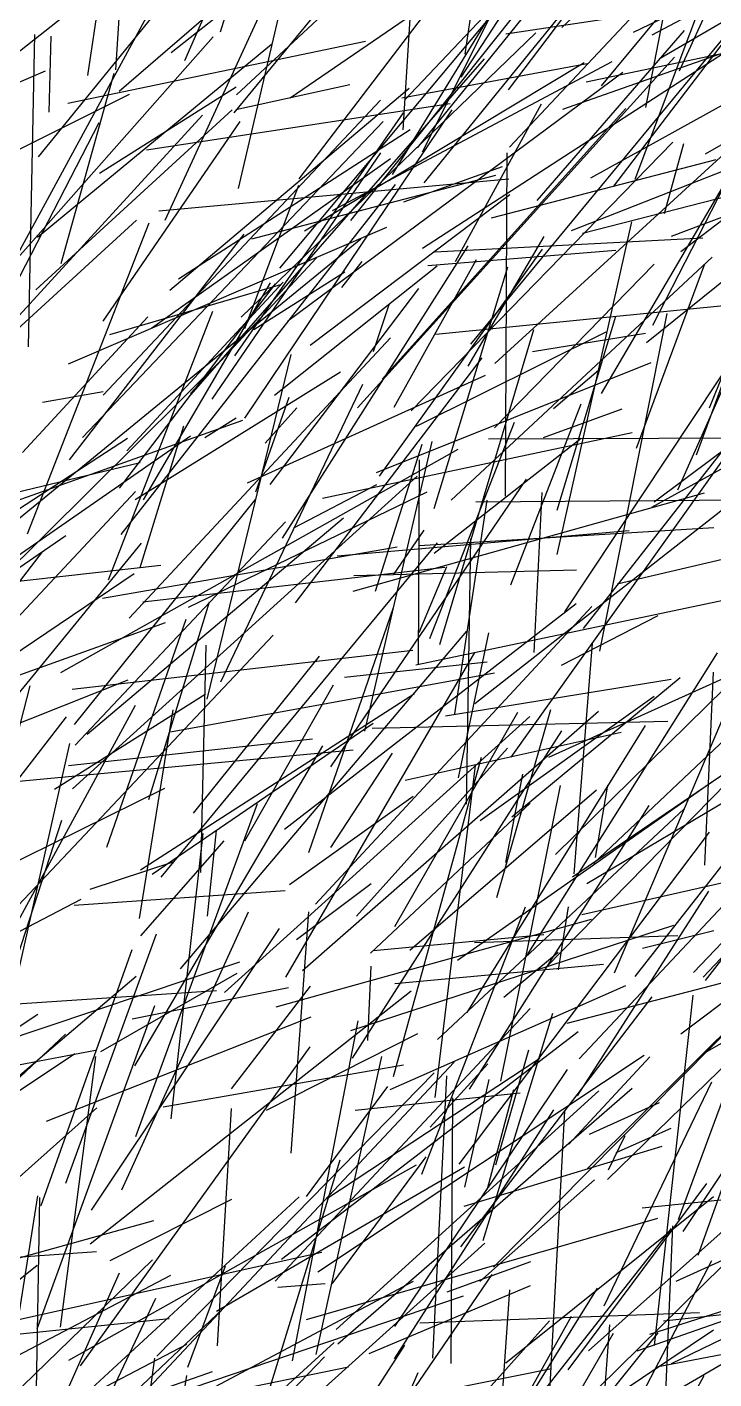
# Model space of a CAD drawing. Header units: metres. Extents: x 0 to 1019, y 0 to 619.
# Drawn here: x 66.6 to 105.6, y 217.4 to 294.1 of the extents above; entities that cross this region are included whole.
import ezdxf

# ---------------------------------------------------------------- set-up
doc = ezdxf.new("R2010")
doc.units = ezdxf.units.M

msp = doc.modelspace()

# ---------------------------------------------------------------- linework, layer by layer
at = {"color": 18}
for p, q in [((71.636, 291.642), (72.844, 310.834)), ((70.904, 273.196), (86.657, 289.923)), ((84.459, 279.3), (85.599, 280.777)), ((91.405, 227.207), (102.629, 230.609))]:
    msp.add_line(p, q, dxfattribs=at)
at = {"color": 157}
for p, q in [((96.941, 294.046), (114.585, 310.834)), ((86.243, 275.683), (87.134, 278.351)), ((76.686, 270.791), (78.456, 271.918))]:
    msp.add_line(p, q, dxfattribs=at)
at = {"color": 34}
msp.add_line((77.566, 293.813), (82.775, 310.234), dxfattribs=at)
at = {"color": 192}
msp.add_line((93.916, 290.523), (108.601, 309.921), dxfattribs=at)
at = {"color": 110}
for p, q in [((75.55, 292.171), (81.763, 306.345)), ((70.248, 226.985), (80.916, 242.964))]:
    msp.add_line(p, q, dxfattribs=at)
at = {"color": 7}
for p, q in [((99.18, 290.742), (111.758, 305.913)), ((88.841, 264.673), (105.558, 265.7)), ((88.308, 241.735), (98.912, 250.818))]:
    msp.add_line(p, q, dxfattribs=at)
at = {"color": 245}
for p, q in [((101.704, 289.515), (104.969, 306.424)), ((98.074, 243.751), (116.334, 247.879))]:
    msp.add_line(p, q, dxfattribs=at)
at = {"color": 198}
for p, q in [((74.766, 292.629), (91.481, 305.875)), ((74.735, 254.101), (93.12, 257.45))]:
    msp.add_line(p, q, dxfattribs=at)
at = {"color": 52}
for p, q in [((103.605, 291.6), (110.103, 305.739)), ((96.75, 240.61), (97.312, 244.187)), ((104.68, 224.436), (109.571, 238.141)), ((64.155, 208.588), (67.207, 227.789))]:
    msp.add_line(p, q, dxfattribs=at)
at = {"color": 2}
for p, q in [((62.517, 289.836), (81.698, 304.974)), ((87.98, 284.162), (93.563, 286.174)), ((72.723, 267.286), (84.376, 274.521))]:
    msp.add_line(p, q, dxfattribs=at)
at = {"color": 118}
for p, q in [((71.812, 290.448), (88.251, 304.598)), ((64.083, 266.536), (78.842, 271.775))]:
    msp.add_line(p, q, dxfattribs=at)
at = {"color": 211}
for p, q in [((87.326, 285.707), (98.85, 304.494)), ((90.656, 267.248), (105.462, 281.036))]:
    msp.add_line(p, q, dxfattribs=at)
at = {"color": 228}
for p, q in [((87.93, 288.253), (88.982, 305.074)), ((66.668, 275.949), (67.037, 293.662)), ((89.474, 231.683), (92.732, 235.29))]:
    msp.add_line(p, q, dxfattribs=at)
at = {"color": 177}
for p, q in [((67.249, 286.711), (80.987, 303.603)), ((85.106, 262.091), (105.037, 267.668)), ((100.022, 230.255), (103.135, 231.626))]:
    msp.add_line(p, q, dxfattribs=at)
at = {"color": 155}
msp.add_line((78.483, 290.227), (93.18, 303.948), dxfattribs=at)
at = {"color": 16}
for p, q in [((82.031, 285.477), (96.448, 304.366)), ((65.452, 238.653), (77.344, 239.447))]:
    msp.add_line(p, q, dxfattribs=at)
at = {"color": 3}
for p, q in [((78.583, 284.913), (82.752, 302.693)), ((105.043, 246.539), (105.535, 257.486))]:
    msp.add_line(p, q, dxfattribs=at)
at = {"color": 199}
msp.add_line((93.965, 287.273), (108.445, 302.662), dxfattribs=at)
at = {"color": 162}
for p, q in [((81.514, 290.072), (98.139, 301.439)), ((79.351, 282.074), (93.183, 285.671)), ((89.783, 276.662), (107.759, 278.458)), ((96.584, 247.159), (110.906, 261.226))]:
    msp.add_line(p, q, dxfattribs=at)
at = {"color": 81}
for p, q in [((88.749, 287.221), (100.683, 301.974)), ((96.999, 289.413), (113.923, 295.391)), ((94.066, 252.681), (106.169, 269.638))]:
    msp.add_line(p, q, dxfattribs=at)
at = {"color": 77}
for p, q in [((91.461, 292.542), (92.697, 301.123)), ((79.467, 276.932), (84.63, 280.198))]:
    msp.add_line(p, q, dxfattribs=at)
at = {"color": 15}
for p, q in [((101.005, 293.781), (116.07, 301.063)), ((82.998, 218.794), (86.722, 235.703))]:
    msp.add_line(p, q, dxfattribs=at)
at = {"color": 230}
for p, q in [((101.102, 285.458), (107.063, 301.281)), ((64.987, 279.253), (75.562, 298.678)), ((94.946, 215.503), (103.164, 225.939))]:
    msp.add_line(p, q, dxfattribs=at)
at = {"color": 181}
for p, q in [((70.035, 291.325), (71.411, 300.463)), ((75.302, 240.678), (91.552, 259.824)), ((89.755, 233.377), (92.042, 252.207))]:
    msp.add_line(p, q, dxfattribs=at)
at = {"color": 185}
for p, q in [((78.351, 289.215), (86.546, 299.184)), ((89.34, 280.546), (99.994, 281.422)), ((72.774, 231.159), (79.675, 250.041)), ((63.36, 204.286), (71.835, 223.425))]:
    msp.add_line(p, q, dxfattribs=at)
at = {"color": 148}
for p, q in [((88.019, 289.921), (96.834, 299.259)), ((86.599, 268.6), (95.831, 281.478)), ((95.905, 270.798), (100.369, 272.425)), ((71.721, 208.28), (84.017, 219.47))]:
    msp.add_line(p, q, dxfattribs=at)
at = {"color": 133}
for p, q in [((89.027, 287.004), (95.161, 299.238)), ((82.33, 282.522), (98.21, 292.075))]:
    msp.add_line(p, q, dxfattribs=at)
at = {"color": 156}
for p, q in [((91.227, 291.226), (96.571, 299.458)), ((66.115, 266.184), (85.537, 282.062)), ((76.032, 249.494), (83.192, 258.408)), ((99.523, 228.715), (113.629, 242.439)), ((103.154, 218.291), (109.864, 221.546))]:
    msp.add_line(p, q, dxfattribs=at)
at = {"color": 249}
for p, q in [((99.884, 285.049), (109.981, 298.289)), ((103.554, 226.454), (107.751, 237.808)), ((57.777, 214.404), (74.756, 223.305))]:
    msp.add_line(p, q, dxfattribs=at)
at = {"color": 240}
for p, q in [((89.13, 285.238), (99.212, 297.652)), ((53.18, 249.464), (72.34, 257.058)), ((92.036, 206.515), (99.876, 220.011))]:
    msp.add_line(p, q, dxfattribs=at)
at = {"color": 182}
for p, q in [((102.069, 293.636), (109.574, 297.624)), ((92.291, 222.946), (98.797, 228.703))]:
    msp.add_line(p, q, dxfattribs=at)
at = {"color": 174}
for p, q in [((93.769, 293.697), (110.829, 296.274)), ((75.763, 261.176), (89.292, 267.711))]:
    msp.add_line(p, q, dxfattribs=at)
at = {"color": 200}
for p, q in [((103.698, 281.341), (123.211, 296.309)), ((62.409, 262.251), (74.191, 263.551))]:
    msp.add_line(p, q, dxfattribs=at)
at = {"color": 20}
for p, q in [((74.424, 283.125), (80.063, 295.356)), ((78.748, 277.621), (95.458, 293.743)), ((73.202, 267.271), (80.412, 279.562))]:
    msp.add_line(p, q, dxfattribs=at)
at = {"color": 239}
msp.add_line((80.939, 280.398), (93.456, 295.339), dxfattribs=at)
at = {"color": 233}
for p, q in [((84.961, 283.112), (95.183, 295.924)), ((91.699, 233.842), (101.892, 249.936)), ((101.521, 241.839), (105.569, 242.84))]:
    msp.add_line(p, q, dxfattribs=at)
at = {"color": 102}
msp.add_line((102.51, 292.306), (108.078, 295.544), dxfattribs=at)
at = {"color": 96}
for p, q in [((91.77, 276.102), (107.335, 294.934)), ((93.742, 267.482), (93.836, 286.953)), ((74.068, 283.648), (93.929, 285.46)), ((102.18, 267.148), (117.91, 278.94)), ((81.574, 230.215), (82.581, 243.899))]:
    msp.add_line(p, q, dxfattribs=at)
at = {"color": 146}
for p, q in [((95.537, 284.243), (103.904, 293.875)), ((63.498, 207.963), (77.697, 221.385)), ((71.167, 199.643), (73.844, 218.591))]:
    msp.add_line(p, q, dxfattribs=at)
at = {"color": 1}
msp.add_line((102.103, 277.175), (110.597, 293.738), dxfattribs=at)
at = {"color": 190}
for p, q in [((63.916, 278.566), (77.163, 293.514)), ((91.566, 238.196), (101.686, 254.471))]:
    msp.add_line(p, q, dxfattribs=at)
at = {"color": 252}
msp.add_line((67.192, 282.152), (80.462, 293.109), dxfattribs=at)
at = {"color": 214}
for p, q in [((67.855, 289.244), (67.965, 293.569)), ((81.382, 277.413), (100.406, 291.525)), ((82.458, 220.791), (102.392, 226.529))]:
    msp.add_line(p, q, dxfattribs=at)
at = {"color": 54}
for p, q in [((68.9, 289.762), (85.792, 293.276)), ((67.166, 220.254), (73.851, 238.59)), ((68.963, 218.474), (88.69, 229.556))]:
    msp.add_line(p, q, dxfattribs=at)
at = {"color": 95}
for p, q in [((98.318, 290.967), (109.869, 293.402)), ((71.209, 262.723), (77.14, 277.973)), ((73.039, 246.287), (88.572, 256.279)), ((81.476, 245.456), (88.502, 250.459))]:
    msp.add_line(p, q, dxfattribs=at)
at = {"color": 13}
for p, q in [((105.097, 286.881), (115.735, 293.078)), ((78.949, 271.897), (90.724, 289.39))]:
    msp.add_line(p, q, dxfattribs=at)
at = {"color": 40}
for p, q in [((75.775, 273.09), (92.545, 292.282)), ((104.575, 269.823), (110.366, 285.584)), ((99.925, 240.441), (107.929, 259.257))]:
    msp.add_line(p, q, dxfattribs=at)
at = {"color": 205}
for p, q in [((83.919, 283.673), (99.792, 292.123)), ((92.776, 270.723), (108.537, 270.778))]:
    msp.add_line(p, q, dxfattribs=at)
at = {"color": 25}
for p, q in [((85.347, 272.488), (103.324, 292.363)), ((67.48, 272.802), (70.922, 273.413)), ((90.872, 255.129), (92.696, 267.25)), ((100.08, 262.506), (114.89, 265.964))]:
    msp.add_line(p, q, dxfattribs=at)
at = {"color": 139}
msp.add_line((89.034, 281.529), (106.489, 292.846), dxfattribs=at)
at = {"color": 58}
for p, q in [((98.586, 285.52), (111.184, 292.511)), ((105.323, 272.48), (107.794, 278.632))]:
    msp.add_line(p, q, dxfattribs=at)
at = {"color": 57}
for p, q in [((57.115, 287.08), (67.634, 291.601)), ((84.614, 257.209), (92.7, 258.074))]:
    msp.add_line(p, q, dxfattribs=at)
at = {"color": 43}
for p, q in [((68.535, 280.668), (71.533, 291.457)), ((102.481, 207.836), (103.241, 226.101))]:
    msp.add_line(p, q, dxfattribs=at)
at = {"color": 165}
for p, q in [((87.863, 290.067), (98.368, 292.015)), ((68.519, 257.474), (83.184, 265.711)), ((98.813, 209.102), (99.654, 220.489))]:
    msp.add_line(p, q, dxfattribs=at)
at = {"color": 61}
msp.add_line((70.707, 285.794), (78.46, 290.683), dxfattribs=at)
at = {"color": 60}
for p, q in [((74.697, 279.158), (88.277, 290.607)), ((73.05, 242.549), (77.772, 247.932)), ((93.638, 239.057), (96.725, 241.622))]:
    msp.add_line(p, q, dxfattribs=at)
at = {"color": 150}
for p, q in [((78.447, 289.405), (84.917, 290.81)), ((77.402, 219.285), (78.192, 232.756)), ((79.285, 201.832), (96.229, 220.706))]:
    msp.add_line(p, q, dxfattribs=at)
at = {"color": 130}
for p, q in [((53.793, 280.973), (72.403, 290.279)), ((98.726, 246.64), (115.935, 262.883))]:
    msp.add_line(p, q, dxfattribs=at)
at = {"color": 84}
for p, q in [((93.136, 275.004), (109.963, 290.379)), ((75.599, 209.831), (92.563, 225.116))]:
    msp.add_line(p, q, dxfattribs=at)
at = {"color": 63}
for p, q in [((99.181, 273.289), (109.152, 290.266)), ((67.092, 279.171), (78.23, 289.373))]:
    msp.add_line(p, q, dxfattribs=at)
at = {"color": 29}
for p, q in [((60.477, 271.53), (76.551, 289.086)), ((91.629, 274.838), (95.933, 282.198)), ((98.732, 211.276), (105.448, 224.133))]:
    msp.add_line(p, q, dxfattribs=at)
at = {"color": 32}
for p, q in [((73.37, 287.117), (90.602, 289.745)), ((93.481, 234.296), (96.861, 251.07)), ((87.448, 218.544), (96.491, 232.675))]:
    msp.add_line(p, q, dxfattribs=at)
at = {"color": 70}
for p, q in [((78.391, 275.424), (87.962, 289.216)), ((80.397, 268.131), (88.825, 279.253))]:
    msp.add_line(p, q, dxfattribs=at)
at = {"color": 137}
msp.add_line((86.751, 274.108), (100.575, 289.456), dxfattribs=at)
at = {"color": 27}
for p, q in [((90.913, 280.783), (95.777, 289.717)), ((95.276, 275.684), (101.683, 276.716))]:
    msp.add_line(p, q, dxfattribs=at)
at = {"color": 229}
for p, q in [((62.826, 273.452), (70.691, 288.661)), ((75.863, 273.302), (83.008, 280.98)), ((64.543, 199.171), (83.478, 218.658))]:
    msp.add_line(p, q, dxfattribs=at)
at = {"color": 59}
for p, q in [((69.742, 270.805), (86.801, 288.713)), ((83.824, 252.126), (94.938, 268.443)), ((57.492, 227.256), (72.792, 240.251))]:
    msp.add_line(p, q, dxfattribs=at)
at = {"color": 85}
for p, q in [((70.911, 277.399), (78.692, 288.723)), ((57.006, 265.537), (73.011, 269.388)), ((101.922, 219.96), (110.925, 222.823))]:
    msp.add_line(p, q, dxfattribs=at)
at = {"color": 65}
msp.add_line((101.735, 276.19), (117.375, 288.758), dxfattribs=at)
at = {"color": 222}
for p, q in [((75.186, 279.79), (88.323, 288.258)), ((86.248, 241.71), (95.924, 242.625)), ((103.422, 222.952), (122.349, 231.527)), ((57.11, 208.107), (73.711, 224.16))]:
    msp.add_line(p, q, dxfattribs=at)
at = {"color": 115}
for p, q in [((88.395, 272.313), (103.235, 287.552)), ((97.93, 235.567), (112.275, 250.857))]:
    msp.add_line(p, q, dxfattribs=at)
at = {"color": 114}
for p, q in [((97.48, 282.539), (110.485, 287.646)), ((58.542, 270.089), (72.798, 283.117)), ((76.459, 246.13), (76.766, 259.024)), ((85.999, 218.856), (95.159, 222.708))]:
    msp.add_line(p, q, dxfattribs=at)
at = {"color": 183}
for p, q in [((103.154, 282.213), (119.1, 288.224)), ((76.807, 255.955), (81.586, 275.502))]:
    msp.add_line(p, q, dxfattribs=at)
at = {"color": 160}
for p, q in [((77.095, 272.966), (86.675, 286.942)), ((99.578, 229.271), (100.535, 231.223))]:
    msp.add_line(p, q, dxfattribs=at)
at = {"color": 235}
for p, q in [((98.114, 282.383), (117.679, 287.425)), ((68.149, 250.864), (76.695, 256.252))]:
    msp.add_line(p, q, dxfattribs=at)
at = {"color": 231}
for p, q in [((102.771, 283.505), (103.857, 287.468)), ((93.191, 229.554), (95.064, 236.07)), ((63.702, 210.824), (82.035, 227.748))]:
    msp.add_line(p, q, dxfattribs=at)
at = {"color": 92}
for p, q in [((73.669, 277.01), (87.215, 286.619)), ((85.931, 236.596), (86.127, 240.828))]:
    msp.add_line(p, q, dxfattribs=at)
at = {"color": 188}
for p, q in [((92.954, 283.253), (105.688, 286.574)), ((93.248, 244.705), (96.313, 255.377))]:
    msp.add_line(p, q, dxfattribs=at)
at = {"color": 123}
msp.add_line((71.926, 265.298), (87.493, 285.147), dxfattribs=at)
at = {"color": 136}
for p, q in [((78.948, 276.977), (82.024, 285.113)), ((85.133, 262.968), (97.775, 263.291)), ((102.702, 220.701), (120.018, 222.572))]:
    msp.add_line(p, q, dxfattribs=at)
at = {"color": 220}
msp.add_line((82.655, 276.027), (93.987, 284.583), dxfattribs=at)
at = {"color": 55}
for p, q in [((66.619, 265.334), (73.529, 282.973)), ((91.066, 251.491), (92.8, 259.726)), ((65.243, 250.315), (68.834, 254.959))]:
    msp.add_line(p, q, dxfattribs=at)
at = {"color": 243}
for p, q in [((96.681, 264.165), (100.918, 283.038)), ((57.187, 245.36), (73.08, 264.806)), ((103.82, 225.769), (111.063, 236.647))]:
    msp.add_line(p, q, dxfattribs=at)
at = {"color": 108}
for p, q in [((68.944, 274.977), (87.008, 282.726)), ((66.658, 206.725), (73.908, 221.996))]:
    msp.add_line(p, q, dxfattribs=at)
at = {"color": 218}
for p, q in [((68.999, 269.531), (78.904, 282.332)), ((88.807, 257.958), (88.863, 269.538))]:
    msp.add_line(p, q, dxfattribs=at)
at = {"color": 12}
for p, q in [((81.081, 265.098), (91.619, 281.676)), ((92.907, 207.156), (93.983, 222.461))]:
    msp.add_line(p, q, dxfattribs=at)
at = {"color": 86}
for p, q in [((89.731, 281.321), (104.945, 282.122)), ((84.335, 207.569), (88.792, 217.781))]:
    msp.add_line(p, q, dxfattribs=at)
at = {"color": 197}
for p, q in [((103.525, 267.825), (109.547, 281.424)), ((96.465, 272.447), (99.012, 274.616)), ((79.103, 268.227), (92.601, 274.333)), ((97.533, 245.883), (115.223, 257.918)), ((98.357, 245.5), (114.586, 255.181)), ((97.826, 233.475), (105.274, 245.074)), ((80.828, 222.614), (83.504, 222.821))]:
    msp.add_line(p, q, dxfattribs=at)
at = {"color": 41}
for p, q in [((87.416, 272.522), (92.1, 280.897)), ((97.231, 237.595), (108.666, 240.559)), ((62.632, 231.185), (68.775, 236.969)), ((93.237, 208.629), (102.397, 220.023))]:
    msp.add_line(p, q, dxfattribs=at)
at = {"color": 253}
msp.add_line((93.118, 271.356), (102.174, 280.626), dxfattribs=at)
at = {"color": 212}
for p, q in [((101.172, 270.192), (105.051, 280.648)), ((92.466, 225.271), (96.418, 238.16))]:
    msp.add_line(p, q, dxfattribs=at)
at = {"color": 122}
msp.add_line((80.627, 273.205), (89.873, 280.54), dxfattribs=at)
at = {"color": 152}
msp.add_line((89.692, 266.78), (93.867, 280.487), dxfattribs=at)
at = {"color": 213}
for p, q in [((97.11, 260.912), (109.988, 280.336)), ((87.463, 220.387), (97.265, 234.951))]:
    msp.add_line(p, q, dxfattribs=at)
at = {"color": 184}
msp.add_line((71.283, 276.633), (80.994, 279.475), dxfattribs=at)
at = {"color": 166}
for p, q in [((71.844, 267.919), (80.699, 279.517)), ((85.761, 254.144), (89.583, 270.579))]:
    msp.add_line(p, q, dxfattribs=at)
at = {"color": 23}
msp.add_line((72.258, 270.052), (81.119, 279.603), dxfattribs=at)
at = {"color": 39}
for p, q in [((66.332, 269.942), (73.456, 277.645)), ((88.659, 257.911), (107.915, 261.957)), ((92.713, 228.196), (94.217, 233.823))]:
    msp.add_line(p, q, dxfattribs=at)
at = {"color": 246}
for p, q in [((96.677, 266.679), (100.002, 277.675)), ((71.968, 228.141), (79.151, 243.905))]:
    msp.add_line(p, q, dxfattribs=at)
at = {"color": 109}
for p, q in [((98.159, 259.961), (112.255, 277.955)), ((91.434, 228.295), (92.817, 234.397))]:
    msp.add_line(p, q, dxfattribs=at)
at = {"color": 242}
for p, q in [((99.094, 258.677), (102.909, 277.836)), ((78.958, 247.927), (83.984, 256.772)), ((50.873, 215.319), (70.562, 232.781))]:
    msp.add_line(p, q, dxfattribs=at)
at = {"color": 178}
for p, q in [((88.687, 271.446), (99.45, 276.802)), ((69.158, 256.531), (88.491, 258.733))]:
    msp.add_line(p, q, dxfattribs=at)
at = {"color": 8}
for p, q in [((90.02, 259.063), (95.34, 276.917)), ((105.169, 235.99), (119.326, 244.042))]:
    msp.add_line(p, q, dxfattribs=at)
at = {"color": 113}
for p, q in [((72.394, 260.558), (87.207, 276.447)), ((102.044, 266.856), (118.678, 276.027))]:
    msp.add_line(p, q, dxfattribs=at)
at = {"color": 203}
msp.add_line((64.977, 262.665), (78.046, 275.627), dxfattribs=at)
at = {"color": 19}
msp.add_line((81.829, 261.424), (92.414, 275.324), dxfattribs=at)
at = {"color": 134}
for p, q in [((86.43, 268.813), (102.015, 275.055)), ((72.719, 235.16), (83.372, 253.32))]:
    msp.add_line(p, q, dxfattribs=at)
at = {"color": 244}
for p, q in [((77.597, 256.937), (85.639, 273.821)), ((82.816, 208.464), (92.975, 223.335)), ((89.02, 205.824), (97.48, 220.968))]:
    msp.add_line(p, q, dxfattribs=at)
at = {"color": 100}
msp.add_line((79.567, 267.725), (81.475, 273.084), dxfattribs=at)
at = {"color": 164}
for p, q in [((80.098, 270.484), (81.906, 272.49)), ((97.633, 246.058), (98.672, 259.117)), ((87.384, 234.56), (92.384, 252.663)), ((90.422, 222.356), (95.179, 224.079))]:
    msp.add_line(p, q, dxfattribs=at)
at = {"color": 147}
for p, q in [((94.036, 262.445), (98.035, 272.718)), ((96.416, 201.76), (105.011, 217.61))]:
    msp.add_line(p, q, dxfattribs=at)
at = {"color": 36}
msp.add_line((73.014, 263.435), (75.482, 271.46), dxfattribs=at)
at = {"color": 204}
msp.add_line((89.449, 259.401), (94.259, 271.668), dxfattribs=at)
at = {"color": 175}
msp.add_line((53.244, 258.402), (72.301, 270.758), dxfattribs=at)
at = {"color": 10}
for p, q in [((55.97, 257.111), (75.871, 270.896)), ((55.82, 218.907), (74.659, 220.841))]:
    msp.add_line(p, q, dxfattribs=at)
at = {"color": 238}
for p, q in [((83.351, 267.364), (100.931, 271.087)), ((57.102, 242.383), (74.408, 250.907))]:
    msp.add_line(p, q, dxfattribs=at)
at = {"color": 237}
for p, q in [((89.694, 264.235), (98.032, 270.755)), ((94.763, 215.813), (98.957, 222.563))]:
    msp.add_line(p, q, dxfattribs=at)
at = {"color": 141}
for p, q in [((80.152, 264.012), (91.046, 270.138)), ((69.631, 218.159), (82.654, 236.24)), ((99.332, 221.551), (105.455, 234.252))]:
    msp.add_line(p, q, dxfattribs=at)
at = {"color": 208}
msp.add_line((86.37, 262.088), (89.008, 270.417), dxfattribs=at)
at = {"color": 30}
msp.add_line((69.178, 250.88), (88.723, 268.606), dxfattribs=at)
at = {"color": 42}
for p, q in [((92.008, 255.722), (108.766, 268.847)), ((72.972, 243.532), (74.889, 255.352))]:
    msp.add_line(p, q, dxfattribs=at)
at = {"color": 45}
msp.add_line((63.334, 257.677), (72.755, 267.738), dxfattribs=at)
at = {"color": 234}
for p, q in [((81.722, 265.685), (86.447, 268.131)), ((93.758, 218.327), (105.542, 227.761)), ((101.204, 218.997), (110.083, 222.117))]:
    msp.add_line(p, q, dxfattribs=at)
at = {"color": 128}
for p, q in [((95.359, 258.607), (95.824, 267.678)), ((53.029, 249.855), (72.681, 263.086)), ((74.764, 232.165), (76.587, 248.336)), ((72.556, 237.825), (81.436, 239.619))]:
    msp.add_line(p, q, dxfattribs=at)
at = {"color": 119}
msp.add_line((69.295, 254.524), (79.565, 267.292), dxfattribs=at)
at = {"color": 112}
for p, q in [((92.054, 267.16), (108.891, 267.277)), ((83.612, 227.651), (95.684, 235.605)), ((85.212, 232.647), (94.566, 233.631)), ((75.72, 218.073), (77.859, 223.83))]:
    msp.add_line(p, q, dxfattribs=at)
at = {"color": 24}
for p, q in [((70.013, 253.972), (84.552, 266.249)), ((84.973, 237.179), (103.286, 243.148)), ((98.402, 229.349), (111.831, 242.696)), ((77.335, 221.251), (91.41, 229.438)), ((71.312, 224.12), (78.213, 227.605))]:
    msp.add_line(p, q, dxfattribs=at)
at = {"color": 172}
for p, q in [((69.33, 253.345), (81.26, 266.015)), ((82.964, 244.342), (98.639, 261.22)), ((70.183, 245.191), (74.94, 246.752)), ((68.791, 228.512), (73.948, 242.653)), ((87.455, 239.838), (99.296, 240.941))]:
    msp.add_line(p, q, dxfattribs=at)
at = {"color": 227}
for p, q in [((84.198, 264.09), (100.755, 265.535)), ((96.913, 257.883), (102.402, 260.701))]:
    msp.add_line(p, q, dxfattribs=at)
at = {"color": 124}
for p, q in [((87.381, 263.003), (89.12, 265.543)), ((73.685, 246.039), (86.231, 254.605)), ((91.985, 242.171), (103.514, 242.566))]:
    msp.add_line(p, q, dxfattribs=at)
at = {"color": 98}
for p, q in [((50.665, 252.817), (68.788, 265.246)), ((89.879, 236.666), (103.884, 249.734)), ((99.245, 214.315), (113.777, 222.801)), ((64.648, 213.464), (77.107, 217.842))]:
    msp.add_line(p, q, dxfattribs=at)
at = {"color": 53}
msp.add_line((70.882, 261.681), (87.593, 264.608), dxfattribs=at)
at = {"color": 97}
for p, q in [((74.202, 245.868), (89.886, 264.829)), ((62.494, 230.452), (68.577, 249.093))]:
    msp.add_line(p, q, dxfattribs=at)
at = {"color": 153}
for p, q in [((91.528, 250.014), (91.778, 265.056)), ((104.955, 240.204), (118.067, 254.037))]:
    msp.add_line(p, q, dxfattribs=at)
at = {"color": 67}
msp.add_line((56.327, 249.861), (67.467, 264.318), dxfattribs=at)
at = {"color": 255}
msp.add_line((73.16, 261.485), (90.305, 263.449), dxfattribs=at)
at = {"color": 176}
msp.add_line((88.843, 259.746), (90.407, 263.485), dxfattribs=at)
at = {"color": 186}
msp.add_line((73.503, 250.271), (76.944, 261.475), dxfattribs=at)
at = {"color": 138}
msp.add_line((81.206, 248.592), (97.741, 261.393), dxfattribs=at)
at = {"color": 144}
msp.add_line((82.59, 247.26), (87.382, 261.154), dxfattribs=at)
at = {"color": 105}
for p, q in [((60.534, 255.315), (74.442, 260.317)), ((83.824, 247.545), (87.337, 252.891)), ((91.119, 229.594), (105.32, 248.41))]:
    msp.add_line(p, q, dxfattribs=at)
at = {"color": 180}
for p, q in [((71.117, 247.564), (75.628, 260.492)), ((98.855, 246.974), (99.554, 251.075))]:
    msp.add_line(p, q, dxfattribs=at)
at = {"color": 125}
for p, q in [((65.782, 243.937), (80.552, 259.584)), ((52.434, 232.623), (70.475, 236.055))]:
    msp.add_line(p, q, dxfattribs=at)
at = {"color": 94}
for p, q in [((81.277, 240.195), (92.003, 258.607)), ((70.781, 235.988), (78.509, 240.417))]:
    msp.add_line(p, q, dxfattribs=at)
at = {"color": 22}
for p, q in [((94.978, 241.439), (105.763, 258.597)), ((86.178, 254.319), (102.95, 254.718)), ((101.499, 227.111), (119.336, 228.962))]:
    msp.add_line(p, q, dxfattribs=at)
at = {"color": 158}
for p, q in [((96.029, 240.751), (113.345, 258.42)), ((80.738, 238.515), (98.619, 243.494)), ((63.366, 235.945), (78.658, 241.07)), ((78.199, 233.872), (82.674, 239.694))]:
    msp.add_line(p, q, dxfattribs=at)
at = {"color": 126}
msp.add_line((96.198, 252.68), (108.608, 258.274), dxfattribs=at)
at = {"color": 37}
for p, q in [((90.339, 255.016), (103.147, 257.094)), ((91.203, 224.907), (102.057, 239.076))]:
    msp.add_line(p, q, dxfattribs=at)
at = {"color": 163}
msp.add_line((94.104, 249.283), (103.648, 257.188), dxfattribs=at)
at = {"color": 11}
for p, q in [((62.831, 241.613), (66.771, 256.715)), ((83.906, 222.81), (89.24, 230.001))]:
    msp.add_line(p, q, dxfattribs=at)
at = {"color": 131}
for p, q in [((92.309, 249.087), (102.179, 256.131)), ((87.193, 233.83), (100.567, 239.715))]:
    msp.add_line(p, q, dxfattribs=at)
at = {"color": 254}
for p, q in [((104.4, 240.465), (119.793, 256.567)), ((80.175, 232.659), (88.762, 236.993))]:
    msp.add_line(p, q, dxfattribs=at)
at = {"color": 106}
for p, q in [((65.496, 242.294), (72.75, 255.621)), ((89.61, 218.588), (90.413, 234.592)), ((97.3, 217.925), (105.16, 228.492))]:
    msp.add_line(p, q, dxfattribs=at)
at = {"color": 170}
msp.add_line((77.797, 239.329), (95.13, 254.981), dxfattribs=at)
at = {"color": 74}
for p, q in [((82.22, 240.569), (99.021, 255.284)), ((55.369, 226.582), (69.3, 235.863))]:
    msp.add_line(p, q, dxfattribs=at)
at = {"color": 56}
msp.add_line((87.469, 243.071), (94.435, 255.216), dxfattribs=at)
at = {"color": 69}
for p, q in [((85.069, 235.61), (96.939, 254.17)), ((81.879, 215.094), (96.342, 218))]:
    msp.add_line(p, q, dxfattribs=at)
at = {"color": 90}
msp.add_line((88.044, 251.375), (100.312, 254.085), dxfattribs=at)
at = {"color": 225}
for p, q in [((101.097, 240.237), (111.824, 253.918)), ((72.682, 198.539), (75.656, 217.604))]:
    msp.add_line(p, q, dxfattribs=at)
at = {"color": 129}
msp.add_line((65.515, 251.255), (85.106, 253.092), dxfattribs=at)
at = {"color": 47}
msp.add_line((66.11, 240.503), (69.03, 253.453), dxfattribs=at)
at = {"color": 49}
for p, q in [((68.953, 252.198), (82.789, 253.706)), ((81.885, 242.333), (86.122, 245.51))]:
    msp.add_line(p, q, dxfattribs=at)
at = {"color": 216}
msp.add_line((85.287, 243.649), (93.852, 253.191), dxfattribs=at)
at = {"color": 173}
msp.add_line((93.753, 246.707), (94.732, 251.699), dxfattribs=at)
at = {"color": 247}
for p, q in [((91.023, 241.16), (105.499, 251.314)), ((81.031, 224.202), (97.864, 237.12))]:
    msp.add_line(p, q, dxfattribs=at)
at = {"color": 142}
for p, q in [((86.075, 241.553), (95.145, 250.061)), ((82.449, 227.763), (87.061, 234.001)), ((55.947, 221.458), (73.783, 226.389))]:
    msp.add_line(p, q, dxfattribs=at)
at = {"color": 120}
msp.add_line((103.691, 236.985), (120.915, 249.93), dxfattribs=at)
at = {"color": 4}
msp.add_line((76.832, 243.651), (77.334, 248.514), dxfattribs=at)
at = {"color": 33}
msp.add_line((105.084, 240.008), (110.023, 246.358), dxfattribs=at)
at = {"color": 167}
msp.add_line((54.257, 236.594), (69.668, 244.627), dxfattribs=at)
at = {"color": 51}
msp.add_line((69.276, 244.288), (81.23, 245.104), dxfattribs=at)
at = {"color": 154}
msp.add_line((88.998, 229.029), (94.875, 244.179), dxfattribs=at)
at = {"color": 221}
msp.add_line((67.399, 227.238), (72.552, 241.768), dxfattribs=at)
at = {"color": 101}
msp.add_line((93.057, 223.759), (110.602, 241.468), dxfattribs=at)
at = {"color": 72}
msp.add_line((70.175, 225.079), (88.394, 239.419), dxfattribs=at)
at = {"color": 151}
msp.add_line((102.186, 219.306), (104.385, 239.175), dxfattribs=at)
at = {"color": 87}
msp.add_line((54.636, 229.796), (67.213, 238.105), dxfattribs=at)
at = {"color": 71}
for p, q in [((67.705, 232.028), (82.716, 237.945)), ((68.483, 220.352), (70.499, 235.691))]:
    msp.add_line(p, q, dxfattribs=at)
at = {"color": 219}
msp.add_line((80.673, 222.947), (95.131, 238.419), dxfattribs=at)
at = {"color": 223}
for p, q in [((81.664, 218.433), (85.38, 237.715)), ((75.788, 216.194), (88.526, 222.961))]:
    msp.add_line(p, q, dxfattribs=at)
at = {"color": 161}
for p, q in [((73.5, 216.912), (90.82, 235.37)), ((84.231, 219.403), (100.934, 233.905))]:
    msp.add_line(p, q, dxfattribs=at)
at = {"color": 179}
msp.add_line((83.088, 223.485), (101.603, 235.764), dxfattribs=at)
at = {"color": 31}
msp.add_line((97.337, 230.717), (101.93, 235.678), dxfattribs=at)
at = {"color": 117}
for p, q in [((73.963, 218.702), (89.686, 234.774)), ((84.129, 220.216), (99.028, 233.752))]:
    msp.add_line(p, q, dxfattribs=at)
at = {"color": 250}
for p, q in [((74.312, 232.837), (87.946, 235.232)), ((56.095, 215.133), (67.174, 223.857))]:
    msp.add_line(p, q, dxfattribs=at)
at = {"color": 127}
msp.add_line((90.659, 218.292), (90.75, 233.357), dxfattribs=at)
at = {"color": 6}
msp.add_line((98.506, 231.284), (102.477, 233.084), dxfattribs=at)
at = {"color": 206}
msp.add_line((96.261, 216.671), (97.098, 232.617), dxfattribs=at)
at = {"color": 14}
for p, q in [((79.617, 214.473), (84.369, 229.842)), ((102.307, 218.103), (122.263, 221.874))]:
    msp.add_line(p, q, dxfattribs=at)
at = {"color": 194}
msp.add_line((97.413, 215.345), (112.122, 229.802), dxfattribs=at)
at = {"color": 232}
for p, q in [((67.068, 212.534), (67.314, 227.702)), ((65.883, 214.215), (84.834, 218.105))]:
    msp.add_line(p, q, dxfattribs=at)
at = {"color": 187}
msp.add_line((98.458, 219.003), (107.128, 226.742), dxfattribs=at)
at = {"color": 140}
msp.add_line((56.3, 223.651), (70.538, 224.634), dxfattribs=at)
at = {"color": 75}
msp.add_line((64.217, 220.362), (83.326, 224.61), dxfattribs=at)
at = {"color": 83}
msp.add_line((74.908, 216.551), (91.356, 222.119), dxfattribs=at)
at = {"color": 64}
msp.add_line((88.887, 220.593), (104.748, 221.188), dxfattribs=at)
at = {"color": 207}
msp.add_line((95.281, 213.326), (105.54, 220.192), dxfattribs=at)
at = {"color": 121}
msp.add_line((60.065, 211.27), (75.666, 219.38), dxfattribs=at)
at = {"color": 143}
msp.add_line((79.962, 206.858), (88.03, 219.319), dxfattribs=at)

doc.saveas('drawing.dxf')
